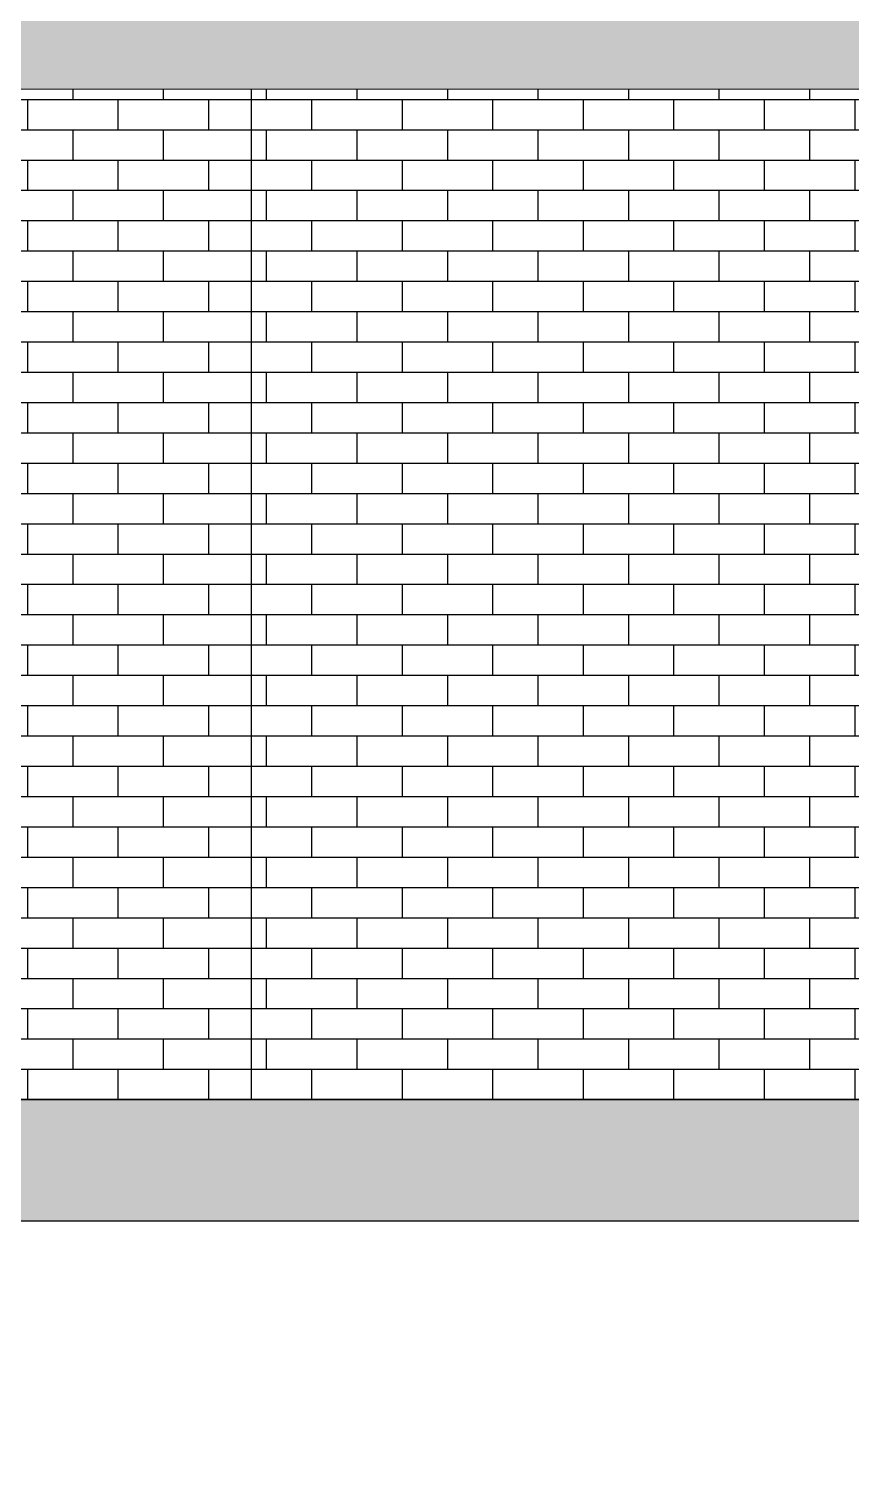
# Model space of a CAD drawing. Header units: metres. Extents: x 42 to 294, y -52 to 32.
# Drawn here: x 226.244 to 228.28, y -41.729 to -38.179 of the extents above; entities that cross this region are included whole.
import ezdxf

# ---------------------------------------------------------------- set-up
doc = ezdxf.new("R2010")
doc.units = ezdxf.units.M
doc.header["$LTSCALE"] = 0.15
doc.layers.add('A-FLOROTM', color=6, linetype='Continuous', lineweight=13)
doc.layers.add('A-WALL', color=2, linetype='Continuous', lineweight=30)
doc.layers.add('MUROS', color=11, linetype='Continuous')

msp = doc.modelspace()

# ---------------------------------------------------------------- hatches: boundary and pattern name
at = {"layer": 'A-WALL'}
h = msp.add_hatch(dxfattribs=at)
h.set_pattern_fill('FP1_1', color=256, style=0, pattern_type=2)
h.set_pattern_definition([(0, (219.746105, -40.82884), (0, 0.075), []), (90, (219.7461, -40.82884), (-0.112, 0.075), [0.075, -0.075])])
h.paths.add_polyline_path([(226.7957, -40.8288), (226.7957, -38.3288), (219.8207, -38.3288), (219.8207, -40.8288), (220.2457, -40.8288), (220.2457, -38.5288), (226.1457, -38.5288), (226.1457, -40.8288)], flags=0)
h = msp.add_hatch(dxfattribs=at)
h.set_pattern_fill('FP1_2', color=256, style=0, pattern_type=2)
h.set_pattern_definition([(0, (226.721105, -40.82884), (0, 0.075), []), (90, (226.7211, -40.82884), (-0.112, 0.075), [0.075, -0.075])])
h.paths.add_polyline_path([(226.7957, -40.8288), (228.2457, -40.8288), (228.3207, -40.8288), (228.3207, -38.3288), (228.2457, -38.3288), (226.7957, -38.3288)], flags=0)
at = {"layer": 'MUROS'}
h = msp.add_hatch(color=256, dxfattribs=at)
h.paths.add_polyline_path([(216.1707, -32.7288), (216.0207, -32.7288), (216.0207, -35.2288), (216.1707, -35.2288)])
h.paths.add_polyline_path([(220.5207, -32.7288), (220.3707, -32.7288), (220.3707, -35.2288), (220.5207, -35.2288)])
h.paths.add_polyline_path([(224.6707, -32.7288), (224.5207, -32.7288), (224.5207, -35.2288), (224.6707, -35.2288)])
h.paths.add_polyline_path([(229.3207, -32.7288), (229.0207, -32.7288), (229.0207, -35.2288), (229.3207, -35.2288)])
h.paths.add_polyline_path([(229.3207, -35.2288), (229.0207, -35.2288), (229.0207, -38.3288), (229.3207, -38.3288)])
h.paths.add_polyline_path([(224.6707, -35.2288), (224.5207, -35.2288), (224.5207, -38.0288), (224.6707, -38.0288)])
h.paths.add_polyline_path([(229.0207, -35.2288), (224.6707, -35.2288), (224.6707, -35.5288), (229.0207, -35.5288)])
h.paths.add_polyline_path([(224.5207, -35.2288), (220.5207, -35.2288), (220.5207, -35.5288), (224.5207, -35.5288)])
h.paths.add_polyline_path([(220.3707, -35.2288), (216.1707, -35.2288), (216.1707, -35.5288), (220.3707, -35.5288)])
h.paths.add_polyline_path([(216.1707, -35.2288), (216.0207, -35.2288), (216.0207, -38.0288), (216.1707, -38.0288)])
h.paths.add_polyline_path([(229.0207, -38.0288), (224.3835, -38.0288), (216.1707, -38.0288), (216.1707, -38.3288), (229.0207, -38.3288)])
h.paths.add_polyline_path([(229.3207, -32.4288), (216.0207, -32.4288), (216.0207, -32.7288), (229.3207, -32.7288)])
msp.add_hatch(color=256, dxfattribs=at).paths.add_polyline_path([(229.3129, -40.8288), (219.8207, -40.8288), (219.8207, -41.1288), (229.0026, -41.1288), (229.0026, -41.7288), (229.9275, -41.7288), (229.9275, -41.2165), (229.3129, -41.2165)])

# ---------------------------------------------------------------- linework, layer by layer
at = {"layer": 'A-FLOROTM'}
for p, q in [((219.8207, -38.3288), (229.0207, -38.3288)), ((229.1707, -40.8288), (219.8207, -40.8288)), ((219.8207, -41.1288), (229.0026, -41.1288))]:
    msp.add_line(p, q, dxfattribs=at)
at = {"layer": 'A-WALL'}
for p, q in [((226.7957, -40.8288), (226.7957, -38.3288)), ((229.3206, -40.8288), (219.8207, -40.8288)), ((219.8207, -41.1288), (229.0026, -41.1288))]:
    msp.add_line(p, q, dxfattribs=at)

doc.saveas('drawing.dxf')
